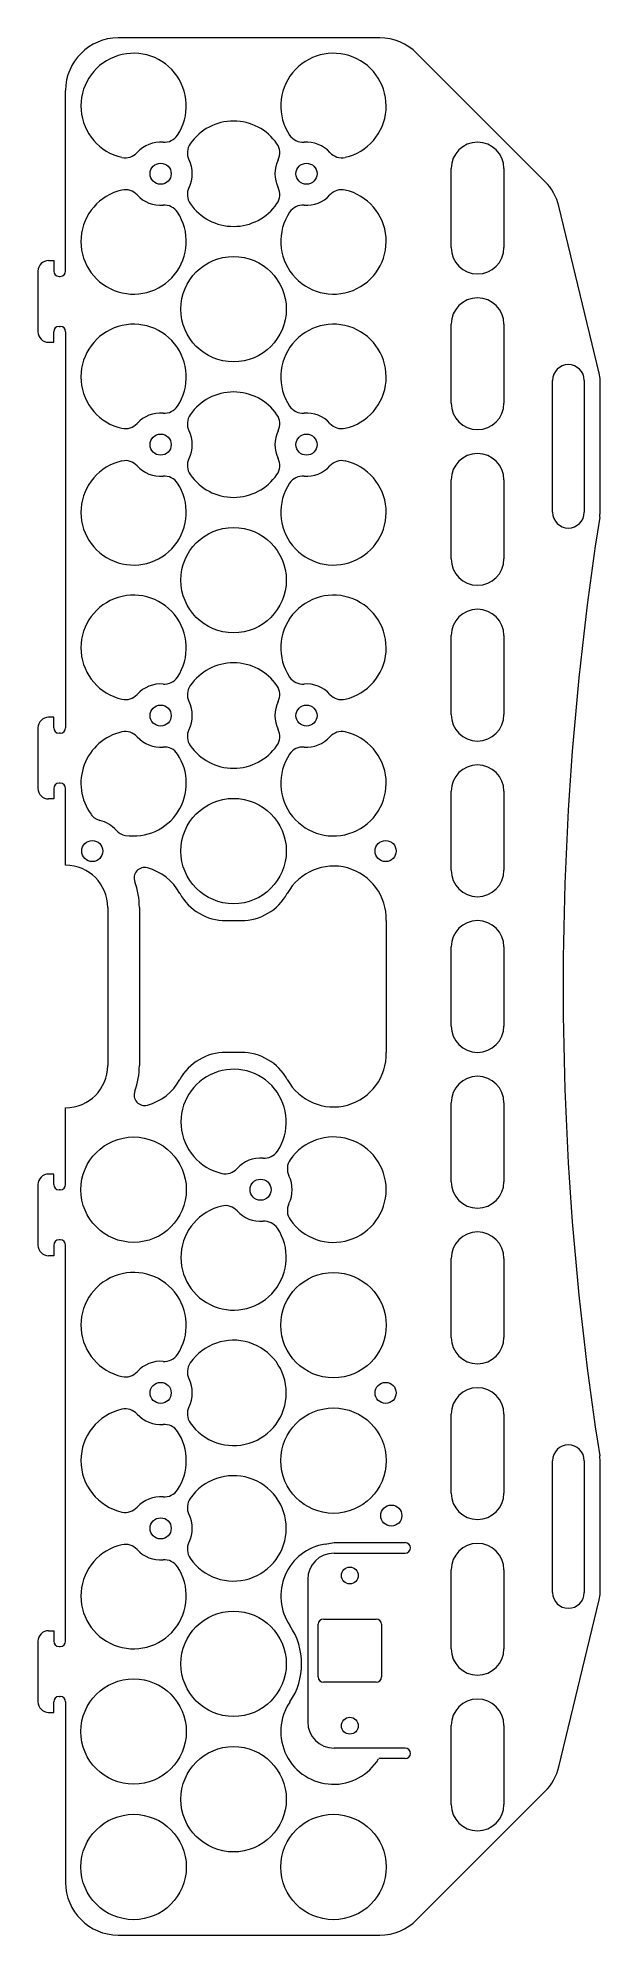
# Model space of a CAD drawing. Header units: millimetres. Extents: x 12 to 119, y 6 to 366.
import ezdxf

# ---------------------------------------------------------------- set-up
doc = ezdxf.new("R2010")
doc.units = ezdxf.units.MM

msp = doc.modelspace()

# ---------------------------------------------------------------- linework, layer by layer
at = {"color": 7, "linetype": 'Continuous', "lineweight": 15}
for p, q in [((77.11, 366.33), (27.5, 366.33)), ((108.48, 339.1), (84.18, 363.4)), ((17.5, 322.08), (17.5, 356.33)), ((90.68, 326.54), (90.68, 341.54)), ((100.68, 341.54), (100.68, 326.54)), ((118.76, 302.73), (111.12, 334.38)), ((14.25, 324.08), (15.25, 324.08)), ((15.25, 324.08), (15.25, 322.08)), ((12.25, 322.08), (12.25, 310.58)), ((16.25, 321.08), (16.5, 321.08)), ((15.25, 308.58), (15.25, 310.58)), ((16.25, 311.58), (16.5, 311.58)), ((17.5, 310.58), (17.5, 235.41)), ((90.68, 297), (90.68, 312)), ((100.68, 312), (100.68, 297)), ((14.25, 308.58), (15.25, 308.58)), ((109.93, 276.33), (109.93, 301.33)), ((115.93, 301.33), (115.93, 276.33)), ((118.93, 276.33), (118.93, 301.33)), ((90.68, 267.46), (90.68, 282.46)), ((100.68, 282.46), (100.68, 267.46)), ((90.68, 237.91), (90.68, 252.91)), ((100.68, 252.91), (100.68, 237.91)), ((12.25, 235.41), (12.25, 223.91)), ((15.25, 237.41), (14.25, 237.41)), ((15.25, 235.41), (15.25, 237.41)), ((16.5, 234.41), (16.25, 234.41)), ((15.25, 223.91), (15.25, 221.91)), ((16.5, 224.91), (16.25, 224.91)), ((17.5, 209.33), (17.5, 223.91)), ((90.68, 208.37), (90.68, 223.37)), ((100.68, 223.37), (100.68, 208.37)), ((15.25, 221.91), (14.25, 221.91)), ((25.5, 201.33), (25.5, 171.33)), ((31.5, 201.33), (31.5, 171.33)), ((47.93, 198.83), (50.82, 198.83)), ((78.34, 198.83), (78.34, 173.83)), ((78.34, 198.83), (78.34, 198.83)), ((90.68, 178.83), (90.68, 193.83)), ((100.68, 193.83), (100.68, 178.83)), ((50.82, 173.83), (47.93, 173.83)), ((78.34, 173.83), (78.34, 173.83)), ((17.5, 148.74), (17.5, 163.33)), ((90.68, 149.28), (90.68, 164.28)), ((100.68, 164.28), (100.68, 149.28)), ((12.25, 148.74), (12.25, 137.24)), ((15.25, 150.74), (14.25, 150.74)), ((15.25, 148.74), (15.25, 150.74)), ((16.5, 147.74), (16.25, 147.74)), ((15.25, 137.24), (15.25, 135.24)), ((16.5, 138.24), (16.25, 138.24)), ((17.5, 62.08), (17.5, 137.24)), ((15.25, 135.24), (14.25, 135.24)), ((90.68, 119.74), (90.68, 134.74)), ((100.68, 134.74), (100.68, 119.74)), ((90.68, 90.19), (90.68, 105.19)), ((100.68, 105.19), (100.68, 90.19)), ((109.93, 71.33), (109.93, 96.33)), ((115.93, 96.33), (115.93, 71.33)), ((118.93, 71.33), (118.93, 96.33)), ((66.74, 80.52), (68.44, 80.8)), ((68.44, 80.8), (81.94, 80.8)), ((68.44, 78.8), (81.94, 78.8)), ((90.68, 60.65), (90.68, 75.65)), ((100.68, 75.65), (100.68, 60.65)), ((63.44, 73.8), (63.44, 46.8)), ((111.12, 38.27), (118.76, 69.92)), ((65.44, 55.3), (65.44, 65.3)), ((66.44, 66.3), (76.44, 66.3)), ((77.44, 65.3), (77.44, 55.3)), ((12.25, 62.08), (12.25, 50.58)), ((14.25, 64.08), (15.25, 64.08)), ((15.25, 64.08), (15.25, 62.08)), ((16.25, 61.08), (16.5, 61.08)), ((76.44, 54.3), (66.44, 54.3)), ((15.25, 48.58), (15.25, 50.58)), ((16.25, 51.58), (16.5, 51.58)), ((17.5, 50.58), (17.5, 16.33)), ((14.25, 48.58), (15.25, 48.58)), ((90.68, 31.11), (90.68, 46.11)), ((100.68, 46.11), (100.68, 31.11)), ((81.94, 41.8), (68.44, 41.8)), ((81.94, 39.8), (76.92, 39.8)), ((84.18, 9.25), (108.48, 33.55)), ((27.5, 6.33), (77.11, 6.33))]:
    msp.add_line(p, q, dxfattribs=at)
for centre, radius in [((35.54, 340.56), 2), ((63.22, 340.56), 2), ((49.38, 314.86), 10), ((35.54, 289.15), 2), ((63.22, 289.15), 2), ((49.38, 263.44), 10), ((35.54, 237.74), 2), ((63.22, 237.74), 2), ((49.38, 212.03), 10), ((22.56, 212.03), 2), ((78.23, 212.03), 2), ((30.41, 147.77), 10), ((54.5, 147.77), 2), ((68.34, 122.06), 10), ((35.54, 109.21), 2), ((78.23, 109.21), 2), ((68.34, 96.35), 10), ((79.31, 85.93), 2), ((35.54, 83.5), 2), ((71.44, 74.55), 1.6), ((49.38, 57.8), 10), ((30.41, 44.94), 10), ((71.44, 46.05), 1.6), ((49.38, 32.09), 10), ((30.41, 19.24), 10), ((68.34, 19.24), 10)]:
    msp.add_circle(centre, radius, dxfattribs=at)
for centre, radius, start, end in [((27.5, 356.33), 10, 90, 180), ((77.11, 356.33), 10, 45, 90), ((30.41, 353.42), 10, 326.3359, 257.1578), ((68.34, 353.42), 10, 282.8422, 213.6641), ((49.38, 340.56), 10, 34.589, 145.411), ((35.54, 340.56), 6, 85.545, 137.9486), ((36.24, 349.54), 3, 265.545, 326.3359), ((43.61, 344.54), 3, 145.411, 206.2018), ((55.14, 344.54), 3, 333.7982, 34.589), ((62.52, 349.54), 3, 213.6641, 274.455), ((63.22, 340.56), 6, 42.0514, 94.455), ((95.68, 341.54), 5, 0, 180), ((28.86, 346.59), 3, 257.1578, 317.9486), ((35.54, 340.56), 6, 333.7982, 26.2018), ((63.22, 340.56), 6, 153.7982, 206.2018), ((69.9, 346.59), 3, 222.0514, 282.8422), ((101.4, 332.03), 10, 13.568, 45), ((30.41, 327.71), 10, 102.8422, 33.6641), ((28.86, 334.53), 3, 42.0514, 102.8422), ((35.54, 340.56), 6, 222.0514, 274.455), ((43.61, 336.59), 3, 153.7982, 214.589), ((49.38, 340.56), 10, 214.589, 325.411), ((55.14, 336.59), 3, 325.411, 26.2018), ((68.34, 327.71), 10, 146.3359, 77.1578), ((63.22, 340.56), 6, 265.545, 317.9486), ((69.9, 334.53), 3, 77.1578, 137.9486), ((36.24, 331.59), 3, 33.6641, 94.455), ((62.52, 331.59), 3, 85.545, 146.3359), ((14.25, 322.08), 2, 90, 180), ((95.68, 326.54), 5, 180, 0), ((16.25, 322.08), 1, 180, 270), ((16.5, 322.08), 1, 270, 0), ((95.68, 312), 5, 0, 180), ((14.25, 310.58), 2, 180, 270), ((16.25, 310.58), 1, 90, 180), ((16.5, 310.58), 1, 0, 90), ((30.41, 302), 10, 326.3359, 257.1578), ((68.34, 302), 10, 282.8422, 213.6641), ((112.93, 301.33), 3, 0, 180), ((112.93, 301.33), 6, 0, 13.568), ((49.38, 289.15), 10, 34.589, 145.411), ((36.24, 298.12), 3, 265.545, 326.3359), ((62.52, 298.12), 3, 213.6641, 274.455), ((95.68, 297), 5, 180, 0), ((28.86, 295.18), 3, 257.1578, 317.9486), ((35.54, 289.15), 6, 85.545, 137.9486), ((43.61, 293.12), 3, 145.411, 206.2018), ((35.54, 289.15), 6, 333.7982, 26.2018), ((63.22, 289.15), 6, 153.7982, 206.2018), ((55.14, 293.12), 3, 333.7982, 34.589), ((63.22, 289.15), 6, 42.0514, 94.455), ((69.9, 295.18), 3, 222.0514, 282.8422), ((30.41, 276.3), 10, 102.8422, 33.6641), ((28.86, 283.12), 3, 42.0514, 102.8422), ((35.54, 289.15), 6, 222.0514, 274.455), ((43.61, 285.18), 3, 153.7982, 214.589), ((55.14, 285.18), 3, 325.411, 26.2018), ((68.34, 276.3), 10, 146.3359, 77.1578), ((63.22, 289.15), 6, 265.545, 317.9486), ((69.9, 283.12), 3, 77.1578, 137.9486), ((95.68, 282.46), 5, 0, 180), ((36.24, 280.18), 3, 33.6641, 94.455), ((49.38, 289.15), 10, 214.589, 325.411), ((62.52, 280.18), 3, 85.545, 146.3359), ((112.93, 276.33), 3, 180, 0), ((688, 186.33), 576.07, 171.10523, 188.89477), ((112.93, 276.33), 6, 351.1052, 0), ((95.68, 267.46), 5, 180, 0), ((30.41, 250.59), 10, 326.3359, 257.1578), ((68.34, 250.59), 10, 282.8422, 213.6641), ((95.68, 252.91), 5, 0, 180), ((36.24, 246.71), 3, 265.545, 326.3359), ((49.38, 237.74), 10, 34.589, 145.411), ((62.52, 246.71), 3, 213.6641, 274.455), ((28.86, 243.77), 3, 257.1578, 317.9486), ((35.54, 237.74), 6, 85.545, 137.9486), ((43.61, 241.71), 3, 145.411, 206.2018), ((55.14, 241.71), 3, 333.7982, 34.589), ((63.22, 237.74), 6, 42.0514, 94.455), ((69.9, 243.77), 3, 222.0514, 282.8422), ((35.54, 237.74), 6, 333.7982, 26.2018), ((63.22, 237.74), 6, 153.7982, 206.2018), ((95.68, 237.91), 5, 180, 0), ((14.25, 235.41), 2, 90, 180), ((16.25, 235.41), 1, 180, 270), ((16.5, 235.41), 1, 270, 0), ((30.41, 224.89), 10, 102.8422, 216.1017), ((28.86, 231.71), 3, 42.0514, 102.8422), ((43.61, 233.76), 3, 153.7982, 214.589), ((55.14, 233.76), 3, 325.411, 26.2018), ((68.34, 224.89), 10, 146.3359, 77.1578), ((69.9, 231.71), 3, 77.1578, 137.9486), ((30.41, 224.89), 10, 261.0721, 33.6641), ((35.54, 237.74), 6, 222.0514, 274.455), ((36.24, 228.77), 3, 33.6641, 94.455), ((49.38, 237.74), 10, 214.589, 325.411), ((62.52, 228.77), 3, 85.545, 146.3359), ((63.22, 237.74), 6, 265.545, 317.9486), ((95.68, 223.37), 5, 0, 180), ((14.25, 223.91), 2, 180, 270), ((16.25, 223.91), 1, 90, 180), ((16.5, 223.91), 1, 0, 90), ((24.76, 220.76), 3, 216.1017, 255.8918), ((22.56, 212.03), 6, 41.2819, 75.8918), ((29.33, 217.97), 3, 221.2819, 261.0721), ((17.5, 201.33), 8, 0, 90), ((32.5, 206.9), 2, 74.8791, 200.396), ((30.41, 199.18), 10, 28.8388, 74.8791), ((68.34, 199.18), 10, 357.9766, 151.1612), ((17.5, 201.33), 14, 0, 20.396), ((95.68, 208.37), 5, 180, 0), ((47.93, 208.83), 10, 208.8388, 270), ((50.82, 208.83), 10, 270, 331.1612), ((95.68, 193.83), 5, 0, 180), ((95.68, 178.83), 5, 180, 0), ((47.93, 163.83), 10, 90, 151.1612), ((50.82, 163.83), 10, 28.8388, 90), ((68.34, 173.47), 10, 208.8388, 2.0234), ((17.5, 171.33), 8, 270, 0), ((17.5, 171.33), 14, 339.604, 0), ((49.38, 160.62), 10, 326.3359, 257.1578), ((95.68, 164.28), 5, 0, 180), ((32.5, 165.75), 2, 159.604, 285.1209), ((30.41, 173.47), 10, 285.1209, 331.1612), ((55.2, 156.74), 3, 265.545, 326.3359), ((68.34, 147.77), 10, 214.589, 145.411), ((47.82, 153.79), 3, 257.1578, 317.9486), ((54.5, 147.77), 6, 85.545, 137.9486), ((62.58, 151.74), 3, 145.411, 206.2018), ((14.25, 148.74), 2, 90, 180), ((16.25, 148.74), 1, 180, 270), ((16.5, 148.74), 1, 270, 0), ((54.5, 147.77), 6, 333.7982, 26.2018), ((95.68, 149.28), 5, 180, 0), ((49.38, 134.91), 10, 102.8422, 33.6641), ((47.82, 141.74), 3, 42.0514, 102.8422), ((62.58, 143.79), 3, 153.7982, 214.589), ((54.5, 147.77), 6, 222.0514, 274.455), ((55.2, 138.79), 3, 33.6641, 94.455), ((14.25, 137.24), 2, 180, 270), ((16.25, 137.24), 1, 90, 180), ((16.5, 137.24), 1, 0, 90), ((95.68, 134.74), 5, 0, 180), ((30.41, 122.06), 10, 326.3359, 257.1578), ((49.38, 109.21), 10, 214.589, 145.411), ((95.68, 119.74), 5, 180, 0), ((35.54, 109.21), 6, 85.545, 137.9486), ((36.24, 118.18), 3, 265.545, 326.3359), ((28.86, 115.24), 3, 257.1578, 317.9486), ((43.61, 113.18), 3, 145.411, 206.2018), ((35.54, 109.21), 6, 333.7982, 26.2018), ((95.68, 105.19), 5, 0, 180), ((30.41, 96.35), 10, 102.8422, 257.1578), ((28.86, 103.18), 3, 42.0514, 102.8422), ((35.54, 109.21), 6, 222.0514, 274.455), ((43.61, 105.23), 3, 153.7982, 214.589), ((36.24, 100.23), 3, 33.6641, 94.455), ((30.41, 96.35), 10, 326.3359, 33.6641), ((112.93, 96.33), 3, 0, 180), ((112.93, 96.33), 6, 0, 8.8948), ((36.24, 92.47), 3, 265.545, 326.3359), ((49.38, 83.5), 10, 214.589, 145.411), ((95.68, 90.19), 5, 180, 0), ((28.86, 89.53), 3, 257.1578, 317.9486), ((35.54, 83.5), 6, 85.545, 137.9486), ((43.61, 87.48), 3, 145.411, 206.2018), ((35.54, 83.5), 6, 333.7982, 26.2018), ((30.41, 70.65), 10, 102.8422, 33.6641), ((28.86, 77.47), 3, 42.0514, 102.8422), ((35.54, 83.5), 6, 222.0514, 274.455), ((43.61, 79.53), 3, 153.7982, 214.589), ((68.34, 70.65), 10, 99.232, 214.1266), ((81.94, 79.8), 1, 270, 90), ((95.68, 75.65), 5, 0, 180), ((36.24, 74.53), 3, 33.6641, 94.455), ((68.44, 73.8), 5, 90, 180), ((112.93, 71.33), 3, 180, 0), ((112.93, 71.33), 6, 346.432, 0), ((49.38, 57.8), 12.91, 325.8734, 34.1266), ((66.44, 65.3), 1, 90, 180), ((76.44, 65.3), 1, 0, 90), ((14.25, 62.08), 2, 90, 180), ((16.25, 62.08), 1, 180, 270), ((16.5, 62.08), 1, 270, 0), ((95.68, 60.65), 5, 180, 0), ((66.44, 55.3), 1, 180, 270), ((76.44, 55.3), 1, 270, 0), ((14.25, 50.58), 2, 180, 270), ((16.25, 50.58), 1, 90, 180), ((16.5, 50.58), 1, 0, 90), ((68.34, 44.94), 10, 145.8734, 329.0231), ((95.68, 46.11), 5, 0, 180), ((68.44, 46.8), 5, 180, 270), ((81.94, 40.8), 1, 270, 90), ((101.4, 40.62), 10, 315, 346.432), ((95.68, 31.11), 5, 180, 0), ((27.5, 16.33), 10, 180, 270), ((77.11, 16.33), 10, 270, 315)]:
    msp.add_arc(centre, radius, start, end, dxfattribs=at)

doc.saveas('drawing.dxf')
